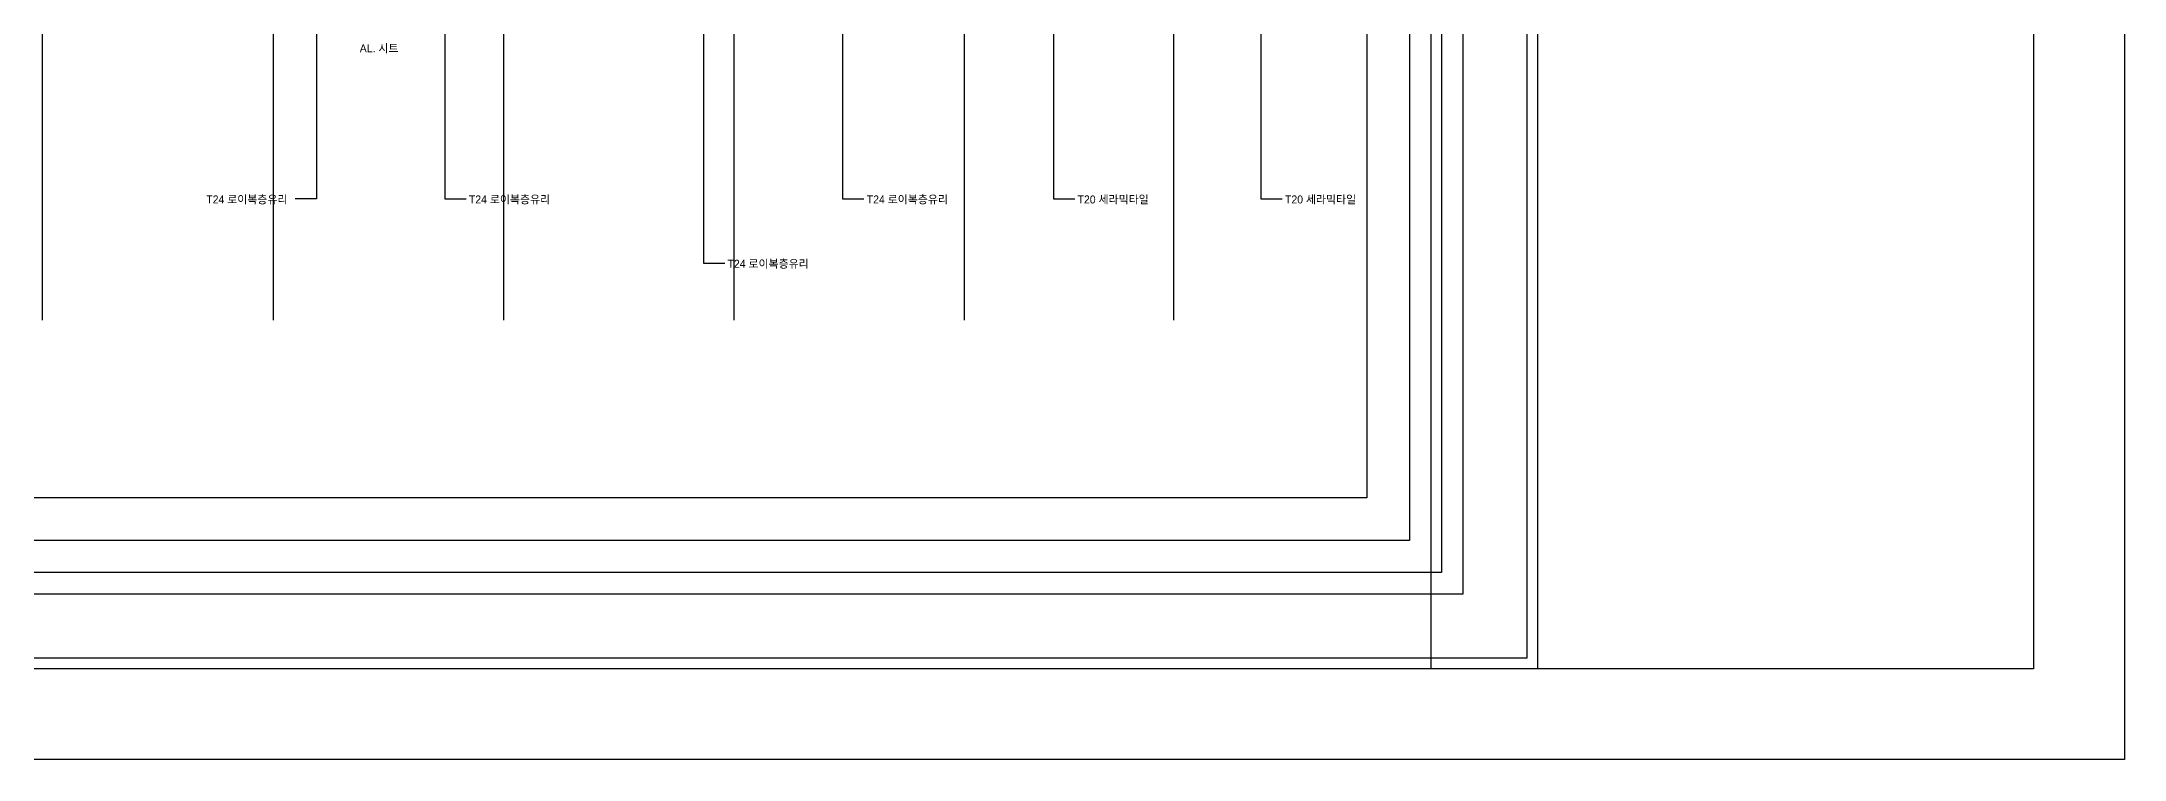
# Model space of a CAD drawing. Extents: x -430745 to 210250, y 0 to 148500.
# Drawn here: x 112653 to 210250, y 0 to 33639 of the extents above; entities that cross this region are included whole.
import ezdxf
from ezdxf.enums import TextEntityAlignment as Align

# ---------------------------------------------------------------- set-up
doc = ezdxf.new("R2010")
doc.units = 0
doc.header["$LTSCALE"] = 250
doc.header["$MEASUREMENT"] = 0
doc.layers.add('A-CEN', color=1, linetype='CONTINUOUS')
doc.layers.add('A-DIM', color=7, linetype='CONTINUOUS')
doc.layers.add('NOPLOT', color=193, linetype='CONTINUOUS', plot=False)
doc.layers.add('NOPLOT-TEXT', color=41, linetype='CONTINUOUS', plot=False)
doc.styles.add('Gtx', font='')
doc.styles.get('Gtx').set_extended_font_data('Dotum')

# ---------------------------------------------------------------- blocks, each defined once
blk = doc.blocks.new('A-CEN-SOUTH2')
at = {"layer": 'A-CEN'}
for p, q in [((14081119, -438071.4), (14081119, -330738.1)), ((14091919, -330738.1), (14091919, -438071.4)), ((14102719, -330738.1), (14102719, -438071.4)), ((14113519, -330738.1), (14113519, -438071.4)), ((14124319, -438071.4), (14124319, -330738.1)), ((14134119, -330738.1), (14134119, -438071.4))]:
    blk.add_line(p, q, dxfattribs=at)

msp = doc.modelspace()

# ---------------------------------------------------------------- linework, layer by layer
at = {"layer": 'NOPLOT'}
for points in [[(0, 148500), (210250, 148500), (210250, 0), (0, 0)], [(206000, 4250), (7750, 4250), (7750, 144250), (206000, 144250)], [(8250, 143750), (182250, 143750), (182250, 4750), (8250, 4750)], [(11250, 140750), (179250, 140750), (179250, 7750), (11250, 7750)], [(12250, 139750), (178250, 139750), (178250, 8750), (12250, 8750)], [(13750, 138250), (176750, 138250), (176750, 10250), (13750, 10250)], [(15750, 136250), (174750, 136250), (174750, 12250), (15750, 12250)]]:
    msp.add_lwpolyline(points, close=True, dxfattribs=at)
for points in [[(182750, 144250), (182750, 4250)], [(177750, 37728.9), (177750, 4250)]]:
    msp.add_lwpolyline(points, dxfattribs=at)
at = {"layer": 'NOPLOT-TEXT', "linetype": 'Continuous', "elevation": 0}
for points in [[(125528.9, 47236.3), (125528.9, 26265.3), (124528.9, 26265.3)], [(143664.8, 47221.3), (143664.8, 23250.3), (144664.8, 23250.3)], [(150188.3, 40053.9), (150188.3, 26265.3), (151188.3, 26265.3)], [(160066.8, 40053.9), (160066.8, 26265.3), (161066.8, 26265.3)], [(169787.2, 40053.9), (169787.2, 26265.3), (170787.2, 26265.3)], [(131544.9, 39129.2), (131544.9, 26265.3), (132544.9, 26265.3)]]:
    msp.add_lwpolyline(points, dxfattribs=at)

# ---------------------------------------------------------------- block references
at = {"layer": 'A-DIM'}
msp.add_blockref('A-CEN-SOUTH2', (-13968423.8, 458654.8), dxfattribs=at)

# ---------------------------------------------------------------- texts
at = {"layer": 'NOPLOT-TEXT', "linetype": 'Continuous', "style": 'Gtx'}
for s, rotation, p in [('AL. 시트', 0, (127558.9, 33136.7)), ('T24 로이복층유리', 360, (132674.9, 26055.3)), ('T24 로이복층유리', 360, (151318.3, 26055.3)), ('T20 세라믹타일', 360, (161196.8, 26055.3)), ('T20 세라믹타일', 360, (170917.2, 26055.3)), ('T24 로이복층유리', 360, (144794.8, 23040.3))]:
    msp.add_text(s, height=375, rotation=rotation, dxfattribs=at).set_placement(p)
msp.add_text('T24 로이복층유리', height=375, rotation=360, dxfattribs=at).set_placement((124172.6, 26055.3), align=Align.RIGHT)

doc.saveas('drawing.dxf')
